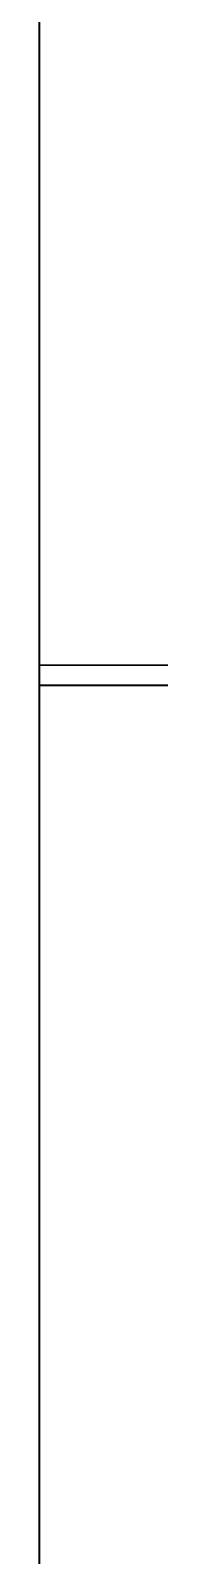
# Model space of a CAD drawing. Extents: x -2963 to -2452, y -1056 to -650.
# Drawn here: x -2625.8 to -2617.6, y -952.8 to -850 of the extents above; entities that cross this region are included whole.
import ezdxf

# ---------------------------------------------------------------- set-up
doc = ezdxf.new("R2010")
doc.units = 0
doc.header["$MEASUREMENT"] = 0
doc.layers.add('DRILLDRAWING', color=1, linetype='CONTINUOUS')

msp = doc.modelspace()

# ---------------------------------------------------------------- linework, layer by layer
at = {"layer": 'DRILLDRAWING', "const_width": 0.13}
for points in [[(-2625.69, -990.25), (-2625.69, -737.03)], [(-2625.69, -892.8), (-2517.74, -892.8)], [(-2625.69, -894.16), (-2517.74, -894.16)]]:
    msp.add_lwpolyline(points, dxfattribs=at)
at = {"layer": 'DRILLDRAWING', "const_width": 0.065}
for points in [[(-2625.72, -892.8, 1), (-2625.66, -892.8, 1)], [(-2625.72, -894.16, 1), (-2625.66, -894.16, 1)]]:
    msp.add_lwpolyline(points, format="xyb", close=True, dxfattribs=at)

doc.saveas('drawing.dxf')
